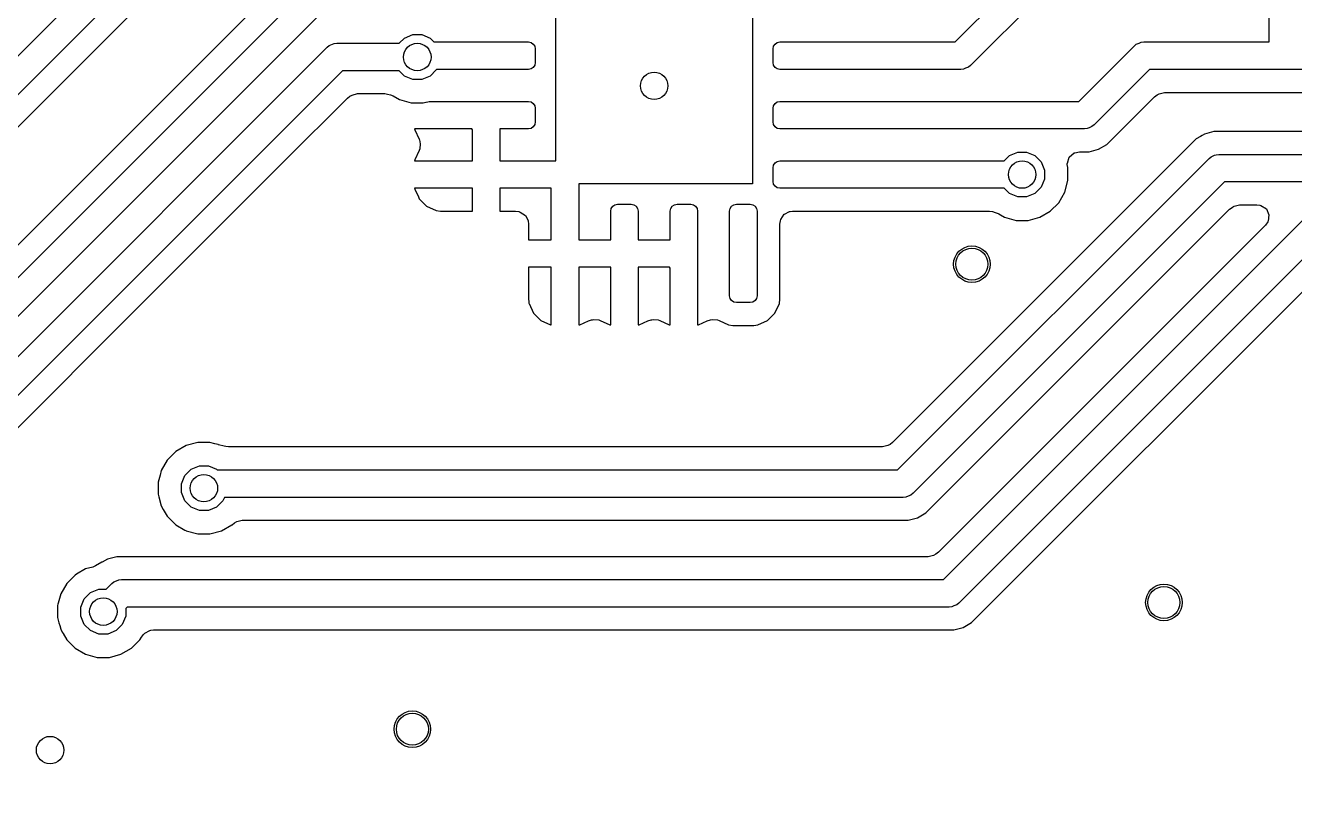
# Model space of a CAD drawing. Header units: inches. Extents: x 0.01 to 5.35, y 0.01 to 3.37.
# Drawn here: x 2.277 to 2.823, y 1.264 to 1.6 of the extents above; entities that cross this region are included whole.
import ezdxf

# ---------------------------------------------------------------- set-up
doc = ezdxf.new("R2010")
doc.units = ezdxf.units.IN
doc.header["$MEASUREMENT"] = 0
doc.layers.add('BLACK', color=250, linetype='CONTINUOUS')

msp = doc.modelspace()

# ---------------------------------------------------------------- linework, layer by layer
at = {"layer": 'BLACK', "linetype": 'CONTINUOUS'}
for p, q in [((1.95469, 1.26776), (2.44084, 1.75392)), ((2.44747, 1.74384), (1.96131, 1.25768)), ((1.98786, 1.27029), (2.44962, 1.73205)), ((1.95378, 1.17145), (2.41874, 1.63641)), ((2.40519, 1.63681), (2.01547, 1.24708)), ((2.42882, 1.62978), (1.9604, 1.16137)), ((2.67732, 1.59276), (2.71598, 1.63142)), ((2.72607, 1.6248), (2.68394, 1.58267)), ((2.50535, 1.54157), (2.50535, 1.61638)), ((2.59, 1.61638), (2.59, 1.53173)), ((2.81244, 1.59276), (2.81244, 1.60388)), ((2.44021, 1.59447), (2.44376, 1.59594)), ((2.44376, 1.59594), (2.4476, 1.59594)), ((2.4476, 1.59594), (2.45115, 1.59447)), ((1.9681, 1.15176), (2.4068, 1.59046)), ((2.4068, 1.59046), (2.40769, 1.5912)), ((2.40769, 1.5912), (2.40918, 1.59181)), ((2.40918, 1.59181), (2.40982, 1.59208)), ((2.40982, 1.59208), (2.41097, 1.59219)), ((2.41097, 1.59219), (2.43793, 1.59219)), ((2.43793, 1.59219), (2.44021, 1.59447)), ((2.45115, 1.59447), (2.45286, 1.59276)), ((2.45286, 1.59276), (2.47533, 1.59276)), ((2.47533, 1.59276), (2.49354, 1.59276)), ((2.49354, 1.59276), (2.49467, 1.59253)), ((2.49467, 1.59253), (2.49563, 1.59189)), ((2.49563, 1.59189), (2.49627, 1.59093)), ((2.49627, 1.59093), (2.4965, 1.5898)), ((2.59886, 1.5898), (2.59908, 1.59093)), ((2.59908, 1.59093), (2.59972, 1.59189)), ((2.59972, 1.59189), (2.60068, 1.59253)), ((2.60068, 1.59253), (2.60181, 1.59276)), ((2.60181, 1.59276), (2.63823, 1.59276)), ((2.63823, 1.59276), (2.67732, 1.59276)), ((2.73047, 1.56717), (2.75433, 1.59103)), ((2.75433, 1.59103), (2.75522, 1.59176)), ((2.75522, 1.59176), (2.7565, 1.59229)), ((2.7565, 1.59229), (2.75735, 1.59264)), ((2.75735, 1.59264), (2.7585, 1.59276)), ((2.7585, 1.59276), (2.81244, 1.59276)), ((2.4965, 1.5898), (2.4965, 1.5839)), ((2.59886, 1.5839), (2.59886, 1.5898)), ((2.41342, 1.58038), (1.97472, 1.14168)), ((2.43793, 1.58038), (2.41342, 1.58038)), ((2.44021, 1.5781), (2.43793, 1.58038)), ((2.45386, 1.58082), (2.45115, 1.5781)), ((2.45392, 1.58094), (2.45386, 1.58082)), ((2.45713, 1.58094), (2.45392, 1.58094)), ((2.49354, 1.58094), (2.45713, 1.58094)), ((2.49467, 1.58117), (2.49354, 1.58094)), ((2.49563, 1.58181), (2.49467, 1.58117)), ((2.49627, 1.58277), (2.49563, 1.58181)), ((2.4965, 1.5839), (2.49627, 1.58277)), ((2.59908, 1.58277), (2.59886, 1.5839)), ((2.59972, 1.58181), (2.59908, 1.58277)), ((2.60068, 1.58117), (2.59972, 1.58181)), ((2.60181, 1.58094), (2.60068, 1.58117)), ((2.62002, 1.58094), (2.60181, 1.58094)), ((2.67976, 1.58094), (2.62002, 1.58094)), ((2.68092, 1.58106), (2.67976, 1.58094)), ((2.6818, 1.58142), (2.68092, 1.58106)), ((2.68304, 1.58194), (2.6818, 1.58142)), ((2.68394, 1.58267), (2.68304, 1.58194)), ((2.76095, 1.58094), (2.73709, 1.55708)), ((2.96992, 1.58094), (2.76095, 1.58094)), ((2.44376, 1.57664), (2.44021, 1.5781)), ((2.4476, 1.57664), (2.44376, 1.57664)), ((2.45115, 1.5781), (2.4476, 1.57664)), ((2.38856, 1.54157), (2.41558, 1.56859)), ((2.41558, 1.56859), (2.41669, 1.56943)), ((2.41669, 1.56943), (2.4176, 1.56992)), ((2.4176, 1.56992), (2.41994, 1.57052)), ((2.41994, 1.57052), (2.43163, 1.57052)), ((2.43163, 1.57052), (2.43289, 1.57035)), ((2.43289, 1.57035), (2.43409, 1.57003)), ((2.43409, 1.57003), (2.43527, 1.56955)), ((2.43527, 1.56955), (2.43807, 1.56793)), ((2.7426, 1.54864), (2.76311, 1.56916)), ((2.76311, 1.56916), (2.76422, 1.56999)), ((2.76422, 1.56999), (2.76513, 1.57049)), ((2.76513, 1.57049), (2.76747, 1.57108)), ((2.76747, 1.57108), (2.8868, 1.57108)), ((2.43807, 1.56793), (2.43807, 1.56793)), ((2.43807, 1.56793), (2.43807, 1.56793)), ((2.43807, 1.56793), (2.44309, 1.56658)), ((2.44309, 1.56658), (2.44309, 1.56658)), ((2.44309, 1.56658), (2.44827, 1.56658)), ((2.44827, 1.56658), (2.44938, 1.56688)), ((2.44827, 1.56658), (2.44827, 1.56658)), ((2.44827, 1.56658), (2.44827, 1.56658)), ((2.44938, 1.56688), (2.44951, 1.56692)), ((2.44951, 1.56692), (2.45014, 1.56704)), ((2.45014, 1.56704), (2.45077, 1.56712)), ((2.45077, 1.56712), (2.45141, 1.56717)), ((2.45141, 1.56717), (2.46975, 1.56717)), ((2.46975, 1.56717), (2.49354, 1.56717)), ((2.49354, 1.56717), (2.49467, 1.56694)), ((2.49467, 1.56694), (2.49563, 1.5663)), ((2.49563, 1.5663), (2.49627, 1.56534)), ((2.49627, 1.56534), (2.4965, 1.56421)), ((2.4965, 1.56421), (2.4965, 1.55831)), ((2.59886, 1.56421), (2.59908, 1.56534)), ((2.59886, 1.55831), (2.59886, 1.56421)), ((2.59908, 1.56534), (2.59972, 1.5663)), ((2.59972, 1.5663), (2.60068, 1.56694)), ((2.60068, 1.56694), (2.60181, 1.56717)), ((2.60181, 1.56717), (2.63823, 1.56717)), ((2.63823, 1.56717), (2.73047, 1.56717)), ((2.4965, 1.55831), (2.49627, 1.55718)), ((2.59908, 1.55718), (2.59886, 1.55831)), ((2.46915, 1.55535), (2.44452, 1.55535)), ((2.44452, 1.55535), (2.44458, 1.55494)), ((2.44458, 1.55494), (2.44458, 1.55494)), ((2.44458, 1.55494), (2.44647, 1.55089)), ((2.46943, 1.55492), (2.46915, 1.55535)), ((2.46943, 1.54157), (2.46943, 1.55492)), ((2.49354, 1.55535), (2.48124, 1.55535)), ((2.48124, 1.55535), (2.48124, 1.54157)), ((2.49467, 1.55558), (2.49354, 1.55535)), ((2.49563, 1.55622), (2.49467, 1.55558)), ((2.49627, 1.55718), (2.49563, 1.55622)), ((2.59972, 1.55622), (2.59908, 1.55718)), ((2.60068, 1.55558), (2.59972, 1.55622)), ((2.60181, 1.55535), (2.60068, 1.55558)), ((2.62002, 1.55535), (2.60181, 1.55535)), ((2.73291, 1.55535), (2.62002, 1.55535)), ((2.73407, 1.55547), (2.73291, 1.55535)), ((2.735, 1.55585), (2.73407, 1.55547)), ((2.73619, 1.55635), (2.735, 1.55585)), ((2.73709, 1.55708), (2.73619, 1.55635)), ((2.78358, 1.55247), (2.78295, 1.55211)), ((2.7847, 1.55312), (2.78358, 1.55247)), ((2.78871, 1.55419), (2.7847, 1.55312)), ((2.87997, 1.55419), (2.78871, 1.55419)), ((2.44647, 1.55089), (2.44656, 1.5506)), ((2.44674, 1.54675), (2.44648, 1.54607)), ((2.44656, 1.5506), (2.44674, 1.54983)), ((2.44674, 1.54983), (2.44689, 1.54888)), ((2.44689, 1.54888), (2.44674, 1.54677)), ((2.44674, 1.54677), (2.44674, 1.54675)), ((2.78111, 1.55104), (2.65036, 1.42029)), ((2.739, 1.54657), (2.7426, 1.54864)), ((2.78295, 1.55211), (2.78111, 1.55104)), ((2.78111, 1.55104), (2.78111, 1.55104)), ((2.37675, 1.52976), (2.38856, 1.54157)), ((2.44458, 1.54198), (2.44452, 1.54159)), ((2.44452, 1.54159), (2.44452, 1.54157)), ((2.44452, 1.54157), (2.46943, 1.54157)), ((2.44452, 1.54157), (2.44452, 1.54157)), ((2.44648, 1.54607), (2.44458, 1.54198)), ((2.44458, 1.54198), (2.44458, 1.54198)), ((2.48124, 1.54157), (2.49354, 1.54157)), ((2.49354, 1.54157), (2.50535, 1.54157)), ((2.59972, 1.54071), (2.60068, 1.54135)), ((2.60068, 1.54135), (2.60181, 1.54157)), ((2.60181, 1.54157), (2.63823, 1.54157)), ((2.63823, 1.54157), (2.6984, 1.54157)), ((2.65251, 1.4085), (2.78661, 1.5426)), ((2.6984, 1.54157), (2.70067, 1.54385)), ((2.70067, 1.54385), (2.70422, 1.54532)), ((2.70422, 1.54532), (2.70806, 1.54532)), ((2.70806, 1.54532), (2.71161, 1.54385)), ((2.71161, 1.54385), (2.71433, 1.54114)), ((2.72559, 1.54059), (2.72642, 1.54321)), ((2.72642, 1.54321), (2.72854, 1.54497)), ((2.72854, 1.54497), (2.72877, 1.54506)), ((2.72877, 1.54506), (2.72885, 1.5451)), ((2.72885, 1.5451), (2.73077, 1.54549)), ((2.73077, 1.54549), (2.73499, 1.54549)), ((2.73499, 1.54549), (2.739, 1.54657)), ((2.73499, 1.54549), (2.73499, 1.54549)), ((2.78661, 1.5426), (2.78751, 1.54334)), ((2.78751, 1.54334), (2.78902, 1.54396)), ((2.78902, 1.54396), (2.78964, 1.54422)), ((2.78964, 1.54422), (2.79079, 1.54433)), ((2.79079, 1.54433), (2.88649, 1.54433)), ((2.59886, 1.53862), (2.59908, 1.53975)), ((2.59886, 1.53272), (2.59886, 1.53862)), ((2.59908, 1.53975), (2.59972, 1.54071)), ((2.71433, 1.54114), (2.7158, 1.53759)), ((2.7158, 1.53759), (2.7158, 1.53375)), ((2.72557, 1.54005), (2.72558, 1.54041)), ((2.72574, 1.53867), (2.72557, 1.54005)), ((2.72558, 1.54041), (2.72559, 1.54059)), ((2.72585, 1.53826), (2.72574, 1.53867)), ((2.72585, 1.53308), (2.72585, 1.53826)), ((2.59, 1.53173), (2.5152, 1.53173)), ((2.5152, 1.53173), (2.5152, 1.50762)), ((2.59908, 1.53159), (2.59886, 1.53272)), ((2.59972, 1.53063), (2.59908, 1.53159)), ((2.60068, 1.52999), (2.59972, 1.53063)), ((2.79323, 1.53252), (2.65914, 1.39842)), ((2.7158, 1.53375), (2.71433, 1.5302)), ((2.7245, 1.52806), (2.72585, 1.53308)), ((2.88893, 1.53252), (2.79323, 1.53252)), ((2.32899, 1.482), (2.37675, 1.52976)), ((2.46943, 1.52976), (2.44452, 1.52976)), ((2.44452, 1.52976), (2.44458, 1.52935)), ((2.44458, 1.52935), (2.44458, 1.52935)), ((2.44458, 1.52935), (2.44458, 1.52935)), ((2.44458, 1.52935), (2.44612, 1.52605)), ((2.44612, 1.52605), (2.44648, 1.52526)), ((2.44648, 1.52526), (2.44967, 1.52207)), ((2.46943, 1.51992), (2.46943, 1.52976)), ((2.50339, 1.52976), (2.48124, 1.52976)), ((2.48124, 1.52976), (2.48124, 1.51992)), ((2.50339, 1.50762), (2.50339, 1.52976)), ((2.60181, 1.52976), (2.60068, 1.52999)), ((2.62002, 1.52976), (2.60181, 1.52976)), ((2.6984, 1.52976), (2.62002, 1.52976)), ((2.70067, 1.52749), (2.6984, 1.52976)), ((2.70422, 1.52602), (2.70067, 1.52749)), ((2.70806, 1.52602), (2.70422, 1.52602)), ((2.71161, 1.52749), (2.70806, 1.52602)), ((2.71433, 1.5302), (2.71161, 1.52749)), ((2.72191, 1.52357), (2.7245, 1.52806)), ((2.44967, 1.52207), (2.45376, 1.52017)), ((2.45376, 1.52017), (2.45376, 1.52017)), ((2.45376, 1.52017), (2.45563, 1.51992)), ((2.45563, 1.51992), (2.45563, 1.51992)), ((2.45563, 1.51992), (2.46943, 1.51992)), ((2.46943, 1.51992), (2.46943, 1.51992)), ((2.48124, 1.51992), (2.48796, 1.51992)), ((2.48796, 1.51992), (2.48933, 1.51972)), ((2.48933, 1.51972), (2.48993, 1.51955)), ((2.48993, 1.51955), (2.49224, 1.51806)), ((2.52898, 1.51992), (2.5292, 1.52105)), ((2.52898, 1.50762), (2.52898, 1.51992)), ((2.5292, 1.52105), (2.52984, 1.52201)), ((2.52984, 1.52201), (2.5308, 1.52265)), ((2.5308, 1.52265), (2.53193, 1.52287)), ((2.53193, 1.52287), (2.53783, 1.52287)), ((2.53783, 1.52287), (2.53896, 1.52265)), ((2.53896, 1.52265), (2.53992, 1.52201)), ((2.53992, 1.52201), (2.54056, 1.52105)), ((2.54056, 1.52105), (2.54079, 1.51992)), ((2.54079, 1.51992), (2.54079, 1.50762)), ((2.55457, 1.51992), (2.55479, 1.52105)), ((2.55457, 1.50762), (2.55457, 1.51992)), ((2.55479, 1.52105), (2.55543, 1.52201)), ((2.55543, 1.52201), (2.55639, 1.52265)), ((2.55639, 1.52265), (2.55752, 1.52287)), ((2.55752, 1.52287), (2.56343, 1.52287)), ((2.56343, 1.52287), (2.56456, 1.52265)), ((2.56456, 1.52265), (2.56551, 1.52201)), ((2.56551, 1.52201), (2.56615, 1.52105)), ((2.56615, 1.52105), (2.56638, 1.51992)), ((2.56638, 1.51992), (2.56638, 1.49631)), ((2.58016, 1.51992), (2.58038, 1.52105)), ((2.58016, 1.4835), (2.58016, 1.51992)), ((2.58038, 1.52105), (2.58102, 1.52201)), ((2.58102, 1.52201), (2.58198, 1.52265)), ((2.58198, 1.52265), (2.58311, 1.52287)), ((2.58311, 1.52287), (2.58902, 1.52287)), ((2.58902, 1.52287), (2.59015, 1.52265)), ((2.59015, 1.52265), (2.5911, 1.52201)), ((2.5911, 1.52201), (2.59174, 1.52105)), ((2.59174, 1.52105), (2.59197, 1.51992)), ((2.59197, 1.51992), (2.59197, 1.4835)), ((2.60374, 1.51864), (2.6059, 1.51973)), ((2.6059, 1.51973), (2.60607, 1.51976)), ((2.60607, 1.51976), (2.6062, 1.51979)), ((2.6062, 1.51979), (2.60724, 1.5199)), ((2.60724, 1.5199), (2.61722, 1.5199)), ((2.61722, 1.5199), (2.61722, 1.5199)), ((2.61722, 1.5199), (2.61738, 1.5199)), ((2.61738, 1.5199), (2.61794, 1.5199)), ((2.61794, 1.5199), (2.69209, 1.5199)), ((2.66464, 1.38998), (2.79539, 1.52073)), ((2.6722, 1.36126), (2.83386, 1.52292)), ((2.69209, 1.5199), (2.69336, 1.51974)), ((2.69336, 1.51974), (2.69455, 1.51941)), ((2.69455, 1.51941), (2.69573, 1.51893)), ((2.71375, 1.51731), (2.71824, 1.5199)), ((2.71824, 1.5199), (2.72191, 1.52357)), ((2.79539, 1.52073), (2.7965, 1.52156)), ((2.7965, 1.52156), (2.79666, 1.52165)), ((2.79666, 1.52165), (2.79709, 1.52188)), ((2.79709, 1.52188), (2.79741, 1.52206)), ((2.79741, 1.52206), (2.79975, 1.52266)), ((2.79975, 1.52266), (2.80716, 1.52266)), ((2.80716, 1.52266), (2.80854, 1.52246)), ((2.80854, 1.52246), (2.80896, 1.52233)), ((2.80896, 1.52233), (2.81128, 1.52085)), ((2.81128, 1.52085), (2.81242, 1.51835)), ((2.49224, 1.51806), (2.49229, 1.51801)), ((2.49229, 1.51801), (2.49337, 1.51585)), ((2.49337, 1.51585), (2.49343, 1.51555)), ((2.49343, 1.51555), (2.49354, 1.51451)), ((2.49354, 1.51451), (2.49354, 1.50762)), ((2.60183, 1.51432), (2.60203, 1.51569)), ((2.60183, 1.482), (2.60183, 1.51432)), ((2.60203, 1.51569), (2.60206, 1.51582)), ((2.60206, 1.51582), (2.6022, 1.51628)), ((2.6022, 1.51628), (2.60369, 1.5186)), ((2.60369, 1.5186), (2.60374, 1.51864)), ((2.81092, 1.51392), (2.67004, 1.37305)), ((2.69573, 1.51893), (2.69604, 1.51875)), ((2.69604, 1.51875), (2.69604, 1.51875)), ((2.69604, 1.51875), (2.69604, 1.51875)), ((2.69604, 1.51875), (2.69674, 1.51835)), ((2.69674, 1.51835), (2.69854, 1.51731)), ((2.69854, 1.51731), (2.69854, 1.51731)), ((2.69854, 1.51731), (2.69854, 1.51731)), ((2.69854, 1.51731), (2.70355, 1.51596)), ((2.70355, 1.51596), (2.70355, 1.51596)), ((2.70355, 1.51596), (2.70874, 1.51596)), ((2.70874, 1.51596), (2.71375, 1.51731)), ((2.70874, 1.51596), (2.70874, 1.51596)), ((2.8119, 1.51535), (2.81092, 1.51392)), ((2.81203, 1.51562), (2.8119, 1.51535)), ((2.81242, 1.51835), (2.81203, 1.51562)), ((2.81203, 1.51562), (2.81203, 1.51562)), ((2.84048, 1.51283), (2.67882, 1.35118)), ((2.49354, 1.50762), (2.50339, 1.50762)), ((2.5152, 1.50762), (2.52898, 1.50762)), ((2.54079, 1.50762), (2.55457, 1.50762)), ((2.68433, 1.34274), (2.84264, 1.50105)), ((2.50339, 1.49581), (2.49354, 1.49581)), ((2.49354, 1.49581), (2.49354, 1.482)), ((2.50339, 1.4709), (2.50339, 1.49581)), ((2.52898, 1.49581), (2.5152, 1.49581)), ((2.5152, 1.49581), (2.5152, 1.4709)), ((2.52898, 1.4709), (2.52898, 1.49581)), ((2.55429, 1.49581), (2.54079, 1.49581)), ((2.54079, 1.49581), (2.54079, 1.4709)), ((2.55457, 1.49538), (2.55429, 1.49581)), ((2.55457, 1.4709), (2.55457, 1.49538)), ((2.55457, 1.49538), (2.55457, 1.49538)), ((2.56638, 1.49631), (2.56638, 1.4709)), ((1.98022, 1.13324), (2.32899, 1.482)), ((2.49354, 1.482), (2.49368, 1.481)), ((2.58038, 1.48237), (2.58016, 1.4835)), ((2.58102, 1.48142), (2.58038, 1.48237)), ((2.58198, 1.48078), (2.58102, 1.48142)), ((2.5911, 1.48142), (2.59015, 1.48078)), ((2.59174, 1.48237), (2.5911, 1.48142)), ((2.59197, 1.4835), (2.59174, 1.48237)), ((2.60159, 1.48014), (2.60183, 1.482)), ((2.49368, 1.481), (2.49375, 1.48046)), ((2.49375, 1.48046), (2.49376, 1.48028)), ((2.49376, 1.48028), (2.49379, 1.48014)), ((2.49379, 1.48014), (2.49379, 1.48014)), ((2.49379, 1.48014), (2.49379, 1.48014)), ((2.49379, 1.48014), (2.4957, 1.47605)), ((2.4957, 1.47605), (2.49889, 1.47286)), ((2.58311, 1.48055), (2.58198, 1.48078)), ((2.58902, 1.48055), (2.58311, 1.48055)), ((2.59015, 1.48078), (2.58902, 1.48055)), ((2.59648, 1.47284), (2.59968, 1.47604)), ((2.59968, 1.47604), (2.60159, 1.48014)), ((2.49889, 1.47286), (2.50298, 1.47095)), ((2.50298, 1.47095), (2.50298, 1.47095)), ((2.50298, 1.47095), (2.50298, 1.47095)), ((2.50298, 1.47095), (2.50298, 1.47095)), ((2.50298, 1.47095), (2.50339, 1.4709)), ((2.50339, 1.4709), (2.50339, 1.4709)), ((2.50339, 1.4709), (2.50339, 1.4709)), ((2.50339, 1.4709), (2.50339, 1.4709)), ((2.50339, 1.4709), (2.50339, 1.4709)), ((2.5152, 1.4709), (2.51561, 1.47095)), ((2.51561, 1.47095), (2.51939, 1.47272)), ((2.51939, 1.47272), (2.52072, 1.47312)), ((2.52072, 1.47312), (2.52106, 1.47317)), ((2.52106, 1.47317), (2.52167, 1.47326)), ((2.52167, 1.47326), (2.52379, 1.47312)), ((2.52379, 1.47312), (2.5238, 1.47312)), ((2.5238, 1.47312), (2.52448, 1.47286)), ((2.52448, 1.47286), (2.52857, 1.47095)), ((2.52857, 1.47095), (2.52857, 1.47095)), ((2.52857, 1.47095), (2.52857, 1.47095)), ((2.52857, 1.47095), (2.52857, 1.47095)), ((2.52857, 1.47095), (2.52898, 1.4709)), ((2.52898, 1.4709), (2.52898, 1.4709)), ((2.52898, 1.4709), (2.52898, 1.4709)), ((2.52898, 1.4709), (2.52898, 1.4709)), ((2.52898, 1.4709), (2.52898, 1.4709)), ((2.54079, 1.4709), (2.5412, 1.47095)), ((2.5412, 1.47095), (2.54498, 1.47272)), ((2.54498, 1.47272), (2.54631, 1.47312)), ((2.54631, 1.47312), (2.54666, 1.47317)), ((2.54666, 1.47317), (2.54726, 1.47326)), ((2.54726, 1.47326), (2.54938, 1.47312)), ((2.54938, 1.47312), (2.54939, 1.47312)), ((2.54939, 1.47312), (2.55007, 1.47286)), ((2.55007, 1.47286), (2.55416, 1.47095)), ((2.55416, 1.47095), (2.55416, 1.47095)), ((2.55416, 1.47095), (2.55416, 1.47095)), ((2.55416, 1.47095), (2.55416, 1.47095)), ((2.55416, 1.47095), (2.55457, 1.4709)), ((2.55457, 1.4709), (2.55457, 1.4709)), ((2.55457, 1.4709), (2.55457, 1.4709)), ((2.55457, 1.4709), (2.55457, 1.4709)), ((2.56638, 1.4709), (2.56679, 1.47095)), ((2.56638, 1.4709), (2.56638, 1.4709)), ((2.56679, 1.47095), (2.57055, 1.47271)), ((2.57055, 1.47271), (2.57187, 1.47311)), ((2.57187, 1.47311), (2.57283, 1.47325)), ((2.57283, 1.47325), (2.57494, 1.47311)), ((2.57494, 1.47311), (2.57495, 1.47311)), ((2.57495, 1.47311), (2.57564, 1.47285)), ((2.57564, 1.47285), (2.57565, 1.47284)), ((2.57565, 1.47284), (2.57565, 1.47284)), ((2.57565, 1.47284), (2.57974, 1.47093)), ((2.57974, 1.47093), (2.58161, 1.47069)), ((2.58161, 1.47069), (2.59052, 1.47069)), ((2.59052, 1.47069), (2.59238, 1.47093)), ((2.59238, 1.47093), (2.59648, 1.47284)), ((2.34168, 1.4164), (2.33801, 1.41273)), ((2.34617, 1.41899), (2.34168, 1.4164)), ((2.34168, 1.4164), (2.34168, 1.4164)), ((2.34168, 1.4164), (2.34168, 1.4164)), ((2.35119, 1.42033), (2.34617, 1.41899)), ((2.34617, 1.41899), (2.34617, 1.41899)), ((2.35637, 1.42033), (2.35119, 1.42033)), ((2.35846, 1.41977), (2.35637, 1.42033)), ((2.35637, 1.42033), (2.35637, 1.42033)), ((2.35991, 1.41939), (2.35846, 1.41977)), ((2.3601, 1.41935), (2.35991, 1.41939)), ((2.36255, 1.41869), (2.3601, 1.41935)), ((2.36316, 1.41853), (2.36255, 1.41869)), ((2.36442, 1.41837), (2.36316, 1.41853)), ((2.64599, 1.41837), (2.36442, 1.41837)), ((2.64833, 1.41896), (2.64599, 1.41837)), ((2.64924, 1.41946), (2.64833, 1.41896)), ((2.65036, 1.42029), (2.64924, 1.41946)), ((2.33801, 1.41273), (2.33542, 1.40824)), ((2.33801, 1.41273), (2.33801, 1.41273)), ((2.33801, 1.41273), (2.33801, 1.41273)), ((2.34831, 1.40881), (2.35186, 1.41028)), ((2.35186, 1.41028), (2.3557, 1.41028)), ((2.3557, 1.41028), (2.35925, 1.40881)), ((2.33488, 1.40623), (2.33407, 1.40322)), ((2.33542, 1.40824), (2.33488, 1.40623)), ((2.33488, 1.40623), (2.33488, 1.40623)), ((2.34413, 1.40255), (2.3456, 1.4061)), ((2.3456, 1.4061), (2.34831, 1.40881)), ((2.35925, 1.40881), (2.35956, 1.4085)), ((2.35956, 1.4085), (2.65251, 1.4085)), ((2.33407, 1.40322), (2.33407, 1.39804)), ((2.34413, 1.39871), (2.34413, 1.40255)), ((2.33407, 1.39804), (2.33438, 1.3969)), ((2.33438, 1.3969), (2.33542, 1.39302)), ((2.3456, 1.39516), (2.34413, 1.39871)), ((2.34831, 1.39245), (2.3456, 1.39516)), ((2.36196, 1.39516), (2.35925, 1.39245)), ((2.3626, 1.39669), (2.36196, 1.39516)), ((2.65496, 1.39669), (2.3626, 1.39669)), ((2.65611, 1.39681), (2.65496, 1.39669)), ((2.65699, 1.39717), (2.65611, 1.39681)), ((2.65824, 1.39769), (2.65699, 1.39717)), ((2.65914, 1.39842), (2.65824, 1.39769)), ((2.33542, 1.39302), (2.33631, 1.39148)), ((2.33631, 1.39148), (2.33631, 1.39148)), ((2.33631, 1.39148), (2.33801, 1.38853)), ((2.33801, 1.38853), (2.33801, 1.38853)), ((2.33801, 1.38853), (2.34168, 1.38486)), ((2.35186, 1.39098), (2.34831, 1.39245)), ((2.3557, 1.39098), (2.35186, 1.39098)), ((2.35925, 1.39245), (2.3557, 1.39098)), ((2.66105, 1.38791), (2.66464, 1.38998)), ((2.34168, 1.38486), (2.34168, 1.38486)), ((2.34168, 1.38486), (2.34168, 1.38486)), ((2.34168, 1.38486), (2.34557, 1.38262)), ((2.36139, 1.38227), (2.36588, 1.38486)), ((2.36588, 1.38486), (2.36592, 1.3849)), ((2.36592, 1.3849), (2.36703, 1.38574)), ((2.36703, 1.38574), (2.36794, 1.38623)), ((2.36794, 1.38623), (2.37028, 1.38683)), ((2.37028, 1.38683), (2.65704, 1.38683)), ((2.65704, 1.38683), (2.66105, 1.38791)), ((2.65704, 1.38683), (2.65704, 1.38683)), ((2.34557, 1.38262), (2.34557, 1.38262)), ((2.34557, 1.38262), (2.34599, 1.38237)), ((2.34599, 1.38237), (2.34599, 1.38237)), ((2.34599, 1.38237), (2.34599, 1.38237)), ((2.34599, 1.38237), (2.34617, 1.38227)), ((2.34617, 1.38227), (2.35119, 1.38093)), ((2.35119, 1.38093), (2.35119, 1.38093)), ((2.35119, 1.38093), (2.35637, 1.38093)), ((2.35637, 1.38093), (2.36139, 1.38227)), ((2.35637, 1.38093), (2.35637, 1.38093)), ((2.66893, 1.37222), (2.66802, 1.37172)), ((2.67004, 1.37305), (2.66893, 1.37222)), ((2.30599, 1.36668), (2.30287, 1.36584)), ((2.30717, 1.36717), (2.30599, 1.36668)), ((2.30985, 1.36871), (2.30717, 1.36717)), ((2.31002, 1.36875), (2.30985, 1.36871)), ((2.31226, 1.37005), (2.31002, 1.36875)), ((2.31395, 1.3705), (2.31226, 1.37005)), ((2.31226, 1.37005), (2.31226, 1.37005)), ((2.31627, 1.37112), (2.31395, 1.3705)), ((2.31395, 1.3705), (2.31395, 1.3705)), ((2.32042, 1.37112), (2.31627, 1.37112)), ((2.31627, 1.37112), (2.31627, 1.37112)), ((2.32072, 1.37112), (2.32042, 1.37112)), ((2.3208, 1.37112), (2.32072, 1.37112)), ((2.66568, 1.37112), (2.3208, 1.37112)), ((2.3208, 1.37112), (2.3208, 1.37112)), ((2.66802, 1.37172), (2.66568, 1.37112)), ((2.29837, 1.36325), (2.2947, 1.35958)), ((2.29897, 1.36359), (2.29837, 1.36325)), ((2.29837, 1.36325), (2.29837, 1.36325)), ((2.30287, 1.36584), (2.29897, 1.36359)), ((2.30287, 1.36584), (2.30287, 1.36584)), ((2.30287, 1.36584), (2.30287, 1.36584)), ((2.30287, 1.36584), (2.30287, 1.36584)), ((2.31507, 1.36026), (2.31685, 1.361)), ((2.31685, 1.361), (2.31719, 1.36115)), ((2.31719, 1.36115), (2.31835, 1.36126)), ((2.31835, 1.36126), (2.6722, 1.36126)), ((2.2947, 1.35958), (2.29211, 1.35509)), ((2.2947, 1.35958), (2.2947, 1.35958)), ((2.2947, 1.35958), (2.2947, 1.35958)), ((2.30229, 1.35295), (2.305, 1.35566)), ((2.305, 1.35566), (2.30855, 1.35713)), ((2.30855, 1.35713), (2.31177, 1.35713)), ((2.31177, 1.35713), (2.31417, 1.35953)), ((2.31417, 1.35953), (2.31507, 1.36026)), ((2.29095, 1.35074), (2.29077, 1.35007)), ((2.29077, 1.35007), (2.29077, 1.34489)), ((2.29105, 1.35112), (2.29095, 1.35074)), ((2.29211, 1.35509), (2.29105, 1.35112)), ((2.29211, 1.35509), (2.29211, 1.35509)), ((2.29211, 1.35509), (2.29211, 1.35509)), ((2.29211, 1.35509), (2.29211, 1.35509)), ((2.30082, 1.3494), (2.30229, 1.35295)), ((2.67793, 1.35044), (2.67668, 1.34993)), ((2.67882, 1.35118), (2.67793, 1.35044)), ((2.29077, 1.34489), (2.29138, 1.34261)), ((2.30082, 1.34556), (2.30082, 1.3494)), ((2.30229, 1.34201), (2.30082, 1.34556)), ((2.32013, 1.34556), (2.31866, 1.34201)), ((2.32079, 1.34945), (2.32013, 1.34878)), ((2.32013, 1.34878), (2.32013, 1.34556)), ((2.67465, 1.34945), (2.32079, 1.34945)), ((2.6758, 1.34956), (2.67465, 1.34945)), ((2.67668, 1.34993), (2.6758, 1.34956)), ((2.29138, 1.34261), (2.29138, 1.34261)), ((2.29138, 1.34261), (2.29138, 1.34261)), ((2.29138, 1.34261), (2.29168, 1.3415)), ((2.29168, 1.3415), (2.29211, 1.33987)), ((2.29211, 1.33987), (2.29279, 1.3387)), ((2.305, 1.3393), (2.30229, 1.34201)), ((2.30855, 1.33783), (2.305, 1.3393)), ((2.31594, 1.3393), (2.31239, 1.33783)), ((2.31866, 1.34201), (2.31594, 1.3393)), ((2.3283, 1.33814), (2.33052, 1.33935)), ((2.33052, 1.33935), (2.33092, 1.33945)), ((2.33092, 1.33945), (2.33207, 1.33959)), ((2.33207, 1.33959), (2.67672, 1.33959)), ((2.67672, 1.33959), (2.68073, 1.34066)), ((2.67672, 1.33959), (2.67672, 1.33959)), ((2.68073, 1.34066), (2.68433, 1.34274)), ((2.29279, 1.3387), (2.29279, 1.3387)), ((2.29279, 1.3387), (2.29317, 1.33804)), ((2.29317, 1.33804), (2.2947, 1.33538)), ((2.2947, 1.33538), (2.29837, 1.33171)), ((2.31239, 1.33783), (2.30855, 1.33783)), ((2.32257, 1.33171), (2.32624, 1.33538)), ((2.32624, 1.33538), (2.32691, 1.33654)), ((2.32691, 1.33654), (2.32777, 1.33763)), ((2.32777, 1.33763), (2.3283, 1.33814)), ((2.29837, 1.33171), (2.30287, 1.32912)), ((2.30287, 1.32912), (2.30788, 1.32778)), ((2.31307, 1.32778), (2.31808, 1.32912)), ((2.31808, 1.32912), (2.32257, 1.33171)), ((2.30788, 1.32778), (2.30788, 1.32778)), ((2.30788, 1.32778), (2.31307, 1.32778)), ((2.31307, 1.32778), (2.31307, 1.32778))]:
    msp.add_line(p, q, dxfattribs=at)
at = {"layer": 'BLACK'}
for centre, radius in [((2.44568, 1.58629), 0.00591), ((2.54768, 1.57386), 0.00591), ((2.70614, 1.53567), 0.00591), ((2.68449, 1.49709), 0.00787), ((2.35378, 1.40063), 0.00591), ((2.76717, 1.35142), 0.00787), ((2.31047, 1.34748), 0.00591), ((2.44354, 1.29686), 0.00787), ((2.28754, 1.28786), 0.00591)]:
    msp.add_circle(centre, radius, dxfattribs=at)
at = {"layer": 'WHITE'}
for centre, radius in [((2.44568, 1.58629), 0.00591), ((2.54768, 1.57386), 0.00591), ((2.70614, 1.53567), 0.00591), ((2.68449, 1.49709), 0.00689), ((2.35378, 1.40063), 0.00591), ((2.76717, 1.35142), 0.00689), ((2.31047, 1.34748), 0.00591), ((2.44354, 1.29686), 0.00689), ((2.28754, 1.28786), 0.00591)]:
    msp.add_circle(centre, radius, dxfattribs=at)

doc.saveas('drawing.dxf')
